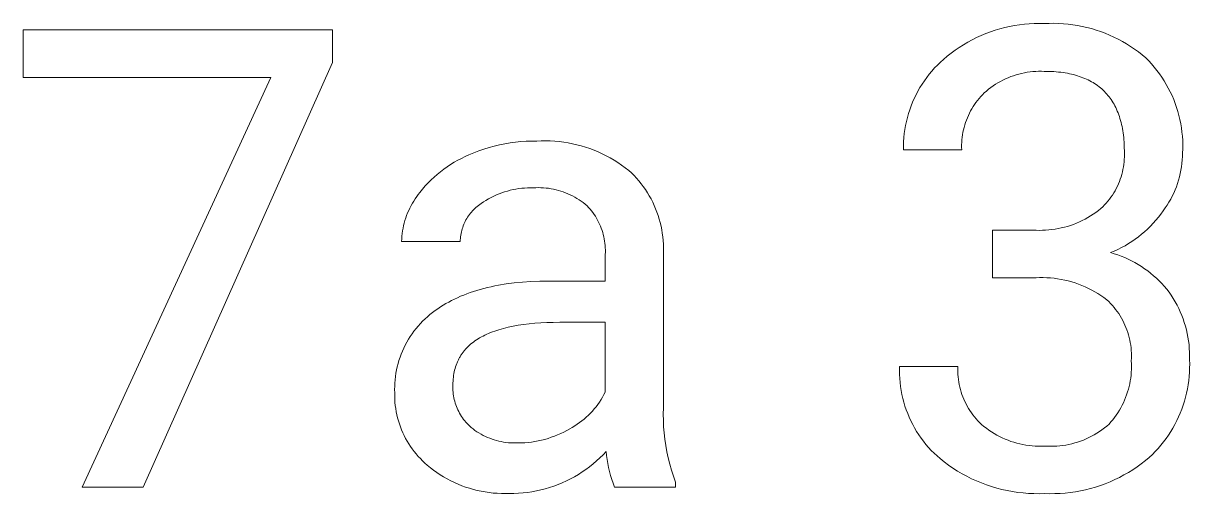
# Model space of a CAD drawing. Header units: millimetres. Extents: x 1434 to 4837, y 1889 to 4267.
# Drawn here: x 3993.9 to 4076, y 2157.9 to 2191.1 of the extents above; entities that cross this region are included whole.
import ezdxf

# ---------------------------------------------------------------- set-up
doc = ezdxf.new("R2010")
doc.units = ezdxf.units.MM
doc.header["$MEASUREMENT"] = 0
doc.layers.add('Domyślny', color=7, linetype='Continuous', true_color=0x000000)

msp = doc.modelspace()

# ---------------------------------------------------------------- linework, layer by layer
at = {"layer": 'Domyślny', "color": 18, "lineweight": 15, "true_color": 0x000000}
for p, q in [((4063.358, 2190.86), (4063.703, 2190.925)), ((4063.703, 2190.925), (4064.05, 2190.978)), ((4064.05, 2190.978), (4064.399, 2191.019)), ((4064.399, 2191.019), (4064.749, 2191.048)), ((4064.749, 2191.048), (4065.099, 2191.065)), ((4065.099, 2191.065), (4065.45, 2191.069)), ((4065.45, 2191.069), (4065.801, 2191.062)), ((4065.801, 2191.062), (4066.138, 2191.077)), ((4066.138, 2191.077), (4066.474, 2191.08)), ((4066.474, 2191.08), (4066.81, 2191.072)), ((4066.81, 2191.072), (4067.146, 2191.053)), ((4067.146, 2191.053), (4067.481, 2191.023)), ((4067.481, 2191.023), (4067.815, 2190.981)), ((4067.815, 2190.981), (4068.147, 2190.929)), ((4068.147, 2190.929), (4068.478, 2190.865)), ((3993.896, 2187.253), (3993.896, 2190.619)), ((3993.896, 2190.619), (4015.675, 2190.619)), ((4015.675, 2190.619), (4015.675, 2188.318)), ((4060.719, 2189.921), (4061.033, 2190.078)), ((4061.033, 2190.078), (4061.353, 2190.224)), ((4061.353, 2190.224), (4061.677, 2190.359)), ((4061.677, 2190.359), (4062.006, 2190.482)), ((4062.006, 2190.482), (4062.339, 2190.594)), ((4062.339, 2190.594), (4062.675, 2190.694)), ((4062.675, 2190.694), (4063.015, 2190.783)), ((4063.015, 2190.783), (4063.358, 2190.86)), ((4068.478, 2190.865), (4068.806, 2190.79)), ((4068.806, 2190.79), (4069.131, 2190.704)), ((4069.131, 2190.704), (4069.453, 2190.607)), ((4069.453, 2190.607), (4069.772, 2190.5)), ((4069.772, 2190.5), (4070.087, 2190.381)), ((4070.087, 2190.381), (4070.397, 2190.253)), ((4070.397, 2190.253), (4070.704, 2190.113)), ((4070.704, 2190.113), (4071.005, 2189.964)), ((4059.522, 2189.189), (4059.811, 2189.387)), ((4059.811, 2189.387), (4060.108, 2189.576)), ((4060.108, 2189.576), (4060.41, 2189.754)), ((4060.41, 2189.754), (4060.719, 2189.921)), ((4071.005, 2189.964), (4071.301, 2189.805)), ((4071.301, 2189.805), (4071.592, 2189.635)), ((4071.592, 2189.635), (4071.877, 2189.456)), ((4071.877, 2189.456), (4072.156, 2189.268)), ((4072.156, 2189.268), (4072.428, 2189.07)), ((4058.484, 2188.342), (4058.697, 2188.535)), ((4058.697, 2188.535), (4058.964, 2188.762)), ((4058.964, 2188.762), (4059.239, 2188.98)), ((4059.239, 2188.98), (4059.522, 2189.189)), ((4072.428, 2189.07), (4072.693, 2188.864)), ((4072.693, 2188.864), (4072.952, 2188.648)), ((4072.952, 2188.648), (4073.159, 2188.436)), ((4073.159, 2188.436), (4073.36, 2188.218)), ((4015.675, 2188.318), (4002.326, 2158.392)), ((4057.704, 2187.498), (4057.887, 2187.719)), ((4057.887, 2187.719), (4058.079, 2187.934)), ((4058.079, 2187.934), (4058.278, 2188.141)), ((4058.278, 2188.141), (4058.484, 2188.342)), ((4064.406, 2187.597), (4064.209, 2187.555)), ((4064.603, 2187.631), (4064.406, 2187.597)), ((4064.801, 2187.659), (4064.603, 2187.631)), ((4065.001, 2187.68), (4064.801, 2187.659)), ((4065.201, 2187.695), (4065.001, 2187.68)), ((4065.401, 2187.702), (4065.201, 2187.695)), ((4065.601, 2187.703), (4065.401, 2187.702)), ((4065.801, 2187.696), (4065.601, 2187.703)), ((4066.149, 2187.691), (4065.801, 2187.696)), ((4066.485, 2187.674), (4066.149, 2187.691)), ((4066.649, 2187.662), (4066.485, 2187.674)), ((4066.81, 2187.647), (4066.649, 2187.662)), ((4066.968, 2187.629), (4066.81, 2187.647)), ((4067.124, 2187.608), (4066.968, 2187.629)), ((4067.277, 2187.585), (4067.124, 2187.608)), ((4073.36, 2188.218), (4073.552, 2187.993)), ((4073.552, 2187.993), (4073.738, 2187.761)), ((4073.738, 2187.761), (4073.915, 2187.523)), ((4011.335, 2187.253), (3993.896, 2187.253)), ((3998.032, 2158.392), (4011.335, 2187.253)), ((4057.048, 2186.555), (4057.199, 2186.799)), ((4057.199, 2186.799), (4057.359, 2187.038)), ((4057.359, 2187.038), (4057.527, 2187.271)), ((4057.527, 2187.271), (4057.704, 2187.498)), ((4062.37, 2186.786), (4062.203, 2186.675)), ((4062.541, 2186.891), (4062.37, 2186.786)), ((4062.715, 2186.989), (4062.541, 2186.891)), ((4062.892, 2187.082), (4062.715, 2186.989)), ((4063.073, 2187.169), (4062.892, 2187.082)), ((4063.257, 2187.25), (4063.073, 2187.169)), ((4063.443, 2187.324), (4063.257, 2187.25)), ((4063.631, 2187.391), (4063.443, 2187.324)), ((4063.822, 2187.453), (4063.631, 2187.391)), ((4064.015, 2187.507), (4063.822, 2187.453)), ((4064.209, 2187.555), (4064.015, 2187.507)), ((4067.427, 2187.558), (4067.277, 2187.585)), ((4067.575, 2187.529), (4067.427, 2187.558)), ((4067.719, 2187.498), (4067.575, 2187.529)), ((4067.861, 2187.463), (4067.719, 2187.498)), ((4068, 2187.426), (4067.861, 2187.463)), ((4068.137, 2187.386), (4068, 2187.426)), ((4068.27, 2187.343), (4068.137, 2187.386)), ((4068.401, 2187.298), (4068.27, 2187.343)), ((4068.529, 2187.249), (4068.401, 2187.298)), ((4068.655, 2187.198), (4068.529, 2187.249)), ((4068.777, 2187.144), (4068.655, 2187.198)), ((4068.897, 2187.088), (4068.777, 2187.144)), ((4069.014, 2187.028), (4068.897, 2187.088)), ((4069.129, 2186.966), (4069.014, 2187.028)), ((4069.24, 2186.901), (4069.129, 2186.966)), ((4069.349, 2186.834), (4069.24, 2186.901)), ((4069.455, 2186.763), (4069.349, 2186.834)), ((4073.915, 2187.523), (4074.084, 2187.28)), ((4074.084, 2187.28), (4074.244, 2187.03)), ((4074.244, 2187.03), (4074.396, 2186.776)), ((4074.396, 2186.776), (4074.54, 2186.516)), ((4056.646, 2185.792), (4056.771, 2186.051)), ((4056.771, 2186.051), (4056.905, 2186.305)), ((4056.905, 2186.305), (4057.048, 2186.555)), ((4061.449, 2186.052), (4061.328, 2185.921)), ((4061.575, 2186.178), (4061.449, 2186.052)), ((4061.725, 2186.31), (4061.575, 2186.178)), ((4061.88, 2186.437), (4061.725, 2186.31)), ((4062.039, 2186.559), (4061.88, 2186.437)), ((4062.203, 2186.675), (4062.039, 2186.559)), ((4069.559, 2186.69), (4069.455, 2186.763)), ((4069.659, 2186.614), (4069.559, 2186.69)), ((4069.757, 2186.535), (4069.659, 2186.614)), ((4069.852, 2186.454), (4069.757, 2186.535)), ((4069.944, 2186.37), (4069.852, 2186.454)), ((4070.034, 2186.283), (4069.944, 2186.37)), ((4070.121, 2186.193), (4070.034, 2186.283)), ((4070.205, 2186.1), (4070.121, 2186.193)), ((4070.286, 2186.005), (4070.205, 2186.1)), ((4070.364, 2185.907), (4070.286, 2186.005)), ((4074.54, 2186.516), (4074.674, 2186.252)), ((4074.674, 2186.252), (4074.8, 2185.983)), ((4074.8, 2185.983), (4074.916, 2185.711)), ((4056.326, 2184.992), (4056.423, 2185.263)), ((4056.423, 2185.263), (4056.53, 2185.53)), ((4056.53, 2185.53), (4056.646, 2185.792)), ((4060.793, 2185.213), (4060.701, 2185.061)), ((4060.891, 2185.362), (4060.793, 2185.213)), ((4060.993, 2185.507), (4060.891, 2185.362)), ((4061.1, 2185.649), (4060.993, 2185.507)), ((4061.212, 2185.787), (4061.1, 2185.649)), ((4061.328, 2185.921), (4061.212, 2185.787)), ((4070.44, 2185.806), (4070.364, 2185.907)), ((4070.513, 2185.702), (4070.44, 2185.806)), ((4070.584, 2185.596), (4070.513, 2185.702)), ((4070.651, 2185.486), (4070.584, 2185.596)), ((4070.716, 2185.374), (4070.651, 2185.486)), ((4070.778, 2185.26), (4070.716, 2185.374)), ((4070.837, 2185.142), (4070.778, 2185.26)), ((4070.894, 2185.022), (4070.837, 2185.142)), ((4074.916, 2185.711), (4075.023, 2185.434)), ((4075.023, 2185.434), (4075.12, 2185.154)), ((4075.12, 2185.154), (4075.208, 2184.871)), ((4056.091, 2184.163), (4056.159, 2184.442)), ((4056.159, 2184.442), (4056.238, 2184.719)), ((4056.238, 2184.719), (4056.326, 2184.992)), ((4060.385, 2184.425), (4060.319, 2184.259)), ((4060.456, 2184.588), (4060.385, 2184.425)), ((4060.532, 2184.748), (4060.456, 2184.588)), ((4060.614, 2184.906), (4060.532, 2184.748)), ((4060.701, 2185.061), (4060.614, 2184.906)), ((4070.947, 2184.898), (4070.894, 2185.022)), ((4070.998, 2184.773), (4070.947, 2184.898)), ((4071.046, 2184.644), (4070.998, 2184.773)), ((4071.092, 2184.512), (4071.046, 2184.644)), ((4071.135, 2184.378), (4071.092, 2184.512)), ((4071.175, 2184.241), (4071.135, 2184.378)), ((4075.208, 2184.871), (4075.287, 2184.585)), ((4075.287, 2184.585), (4075.355, 2184.297)), ((4055.943, 2183.314), (4055.983, 2183.599)), ((4055.983, 2183.599), (4056.032, 2183.882)), ((4056.032, 2183.882), (4056.091, 2184.163)), ((4060.115, 2183.579), (4060.078, 2183.405)), ((4060.157, 2183.751), (4060.115, 2183.579)), ((4060.205, 2183.923), (4060.157, 2183.751)), ((4060.26, 2184.092), (4060.205, 2183.923)), ((4060.319, 2184.259), (4060.26, 2184.092)), ((4071.212, 2184.101), (4071.175, 2184.241)), ((4071.246, 2183.959), (4071.212, 2184.101)), ((4071.278, 2183.813), (4071.246, 2183.959)), ((4071.307, 2183.665), (4071.278, 2183.813)), ((4071.333, 2183.514), (4071.307, 2183.665)), ((4071.356, 2183.36), (4071.333, 2183.514)), ((4075.355, 2184.297), (4075.414, 2184.006)), ((4075.414, 2184.006), (4075.463, 2183.714)), ((4075.463, 2183.714), (4075.502, 2183.42)), ((4028.175, 2182.652), (4028.55, 2182.703)), ((4028.55, 2182.703), (4028.926, 2182.743)), ((4028.926, 2182.743), (4029.303, 2182.769)), ((4029.303, 2182.769), (4029.681, 2182.784)), ((4029.681, 2182.784), (4030.059, 2182.786)), ((4030.059, 2182.786), (4030.375, 2182.8)), ((4030.375, 2182.8), (4030.692, 2182.803)), ((4030.692, 2182.803), (4031.008, 2182.795)), ((4031.008, 2182.795), (4031.324, 2182.777)), ((4031.324, 2182.777), (4031.639, 2182.748)), ((4031.639, 2182.748), (4031.953, 2182.709)), ((4031.953, 2182.709), (4032.266, 2182.659)), ((4032.266, 2182.659), (4032.577, 2182.599)), ((4055.886, 2182.454), (4055.895, 2182.741)), ((4055.895, 2182.741), (4055.914, 2183.028)), ((4055.914, 2183.028), (4055.943, 2183.314)), ((4059.991, 2182.7), (4059.984, 2182.522)), ((4060.004, 2182.877), (4059.991, 2182.7)), ((4060.023, 2183.054), (4060.004, 2182.877)), ((4060.047, 2183.23), (4060.023, 2183.054)), ((4060.078, 2183.405), (4060.047, 2183.23)), ((4071.377, 2183.204), (4071.356, 2183.36)), ((4071.395, 2183.045), (4071.377, 2183.204)), ((4071.41, 2182.883), (4071.395, 2183.045)), ((4071.423, 2182.718), (4071.41, 2182.883)), ((4071.439, 2182.38), (4071.423, 2182.718)), ((4075.502, 2183.42), (4075.531, 2183.125)), ((4075.531, 2183.125), (4075.55, 2182.829)), ((4075.55, 2182.829), (4075.559, 2182.533)), ((4025.277, 2181.812), (4025.626, 2181.958)), ((4025.626, 2181.958), (4025.98, 2182.092)), ((4025.98, 2182.092), (4026.337, 2182.215)), ((4026.337, 2182.215), (4026.699, 2182.326)), ((4026.699, 2182.326), (4027.064, 2182.426)), ((4027.064, 2182.426), (4027.432, 2182.513)), ((4027.432, 2182.513), (4027.802, 2182.589)), ((4027.802, 2182.589), (4028.175, 2182.652)), ((4032.577, 2182.599), (4032.885, 2182.528)), ((4032.885, 2182.528), (4033.191, 2182.447)), ((4033.191, 2182.447), (4033.494, 2182.355)), ((4033.494, 2182.355), (4033.794, 2182.254)), ((4033.794, 2182.254), (4034.09, 2182.142)), ((4034.09, 2182.142), (4034.382, 2182.021)), ((4034.382, 2182.021), (4034.67, 2181.89)), ((4034.67, 2181.89), (4034.954, 2181.749)), ((4055.886, 2182.166), (4055.886, 2182.454)), ((4059.988, 2182.166), (4055.886, 2182.166)), ((4059.984, 2182.522), (4059.983, 2182.344)), ((4059.983, 2182.344), (4059.988, 2182.166)), ((4071.445, 2182.03), (4071.439, 2182.38)), ((4071.449, 2181.852), (4071.445, 2182.03)), ((4071.448, 2181.673), (4071.449, 2181.852)), ((4075.547, 2181.94), (4075.54, 2181.698)), ((4075.558, 2182.236), (4075.547, 2181.94)), ((4075.559, 2182.533), (4075.558, 2182.236)), ((4023.739, 2180.972), (4023.983, 2181.134)), ((4023.983, 2181.134), (4024.232, 2181.287)), ((4024.232, 2181.287), (4024.487, 2181.432)), ((4024.487, 2181.432), (4024.746, 2181.567)), ((4024.746, 2181.567), (4025.01, 2181.694)), ((4025.01, 2181.694), (4025.277, 2181.812)), ((4034.954, 2181.749), (4035.232, 2181.599)), ((4035.232, 2181.599), (4035.506, 2181.439)), ((4035.506, 2181.439), (4035.774, 2181.271)), ((4035.774, 2181.271), (4036.036, 2181.093)), ((4036.036, 2181.093), (4036.291, 2180.907)), ((4071.379, 2180.962), (4071.406, 2181.139)), ((4071.406, 2181.139), (4071.426, 2181.316)), ((4071.426, 2181.316), (4071.44, 2181.494)), ((4071.44, 2181.494), (4071.448, 2181.673)), ((4075.501, 2181.215), (4075.47, 2180.975)), ((4075.525, 2181.456), (4075.501, 2181.215)), ((4075.54, 2181.698), (4075.525, 2181.456)), ((4022.611, 2180.044), (4022.823, 2180.245)), ((4022.823, 2180.245), (4023.043, 2180.439)), ((4023.043, 2180.439), (4023.269, 2180.624)), ((4023.269, 2180.624), (4023.501, 2180.802)), ((4023.501, 2180.802), (4023.739, 2180.972)), ((4036.291, 2180.907), (4036.541, 2180.713)), ((4036.541, 2180.713), (4036.727, 2180.537)), ((4036.727, 2180.537), (4036.908, 2180.356)), ((4036.908, 2180.356), (4037.082, 2180.169)), ((4071.156, 2180.098), (4071.213, 2180.267)), ((4071.213, 2180.267), (4071.263, 2180.439)), ((4071.263, 2180.439), (4071.308, 2180.612)), ((4071.308, 2180.612), (4071.347, 2180.786)), ((4071.347, 2180.786), (4071.379, 2180.962)), ((4075.325, 2180.263), (4075.26, 2180.03)), ((4075.381, 2180.499), (4075.325, 2180.263)), ((4075.429, 2180.736), (4075.381, 2180.499)), ((4075.47, 2180.975), (4075.429, 2180.736)), ((4021.833, 2179.171), (4022.016, 2179.4)), ((4022.016, 2179.4), (4022.207, 2179.621)), ((4022.207, 2179.621), (4022.405, 2179.836)), ((4022.405, 2179.836), (4022.611, 2180.044)), ((4028.59, 2179.402), (4028.388, 2179.363)), ((4028.794, 2179.434), (4028.59, 2179.402)), ((4028.998, 2179.459), (4028.794, 2179.434)), ((4029.204, 2179.477), (4028.998, 2179.459)), ((4029.409, 2179.488), (4029.204, 2179.477)), ((4029.615, 2179.492), (4029.409, 2179.488)), ((4029.821, 2179.489), (4029.615, 2179.492)), ((4029.999, 2179.499), (4029.821, 2179.489)), ((4030.177, 2179.503), (4029.999, 2179.499)), ((4030.356, 2179.5), (4030.177, 2179.503)), ((4030.534, 2179.492), (4030.356, 2179.5)), ((4030.711, 2179.477), (4030.534, 2179.492)), ((4030.888, 2179.457), (4030.711, 2179.477)), ((4031.064, 2179.43), (4030.888, 2179.457)), ((4031.239, 2179.397), (4031.064, 2179.43)), ((4031.413, 2179.358), (4031.239, 2179.397)), ((4037.082, 2180.169), (4037.249, 2179.975)), ((4037.249, 2179.975), (4037.41, 2179.776)), ((4037.41, 2179.776), (4037.563, 2179.572)), ((4037.563, 2179.572), (4037.71, 2179.362)), ((4070.786, 2179.285), (4070.871, 2179.442)), ((4070.871, 2179.442), (4070.951, 2179.602)), ((4070.951, 2179.602), (4071.025, 2179.765)), ((4071.025, 2179.765), (4071.093, 2179.93)), ((4071.093, 2179.93), (4071.156, 2180.098)), ((4075.106, 2179.57), (4075.018, 2179.345)), ((4075.187, 2179.799), (4075.106, 2179.57)), ((4075.26, 2180.03), (4075.187, 2179.799)), ((4021.295, 2178.398), (4021.392, 2178.56)), ((4021.392, 2178.56), (4021.495, 2178.718)), ((4021.495, 2178.718), (4021.602, 2178.873)), ((4021.602, 2178.873), (4021.715, 2179.024)), ((4021.715, 2179.024), (4021.833, 2179.171)), ((4026.482, 2178.605), (4026.309, 2178.495)), ((4026.66, 2178.71), (4026.482, 2178.605)), ((4026.841, 2178.808), (4026.66, 2178.71)), ((4027.025, 2178.901), (4026.841, 2178.808)), ((4027.213, 2178.986), (4027.025, 2178.901)), ((4027.403, 2179.066), (4027.213, 2178.986)), ((4027.595, 2179.139), (4027.403, 2179.066)), ((4027.791, 2179.205), (4027.595, 2179.139)), ((4027.988, 2179.264), (4027.791, 2179.205)), ((4028.187, 2179.317), (4027.988, 2179.264)), ((4028.388, 2179.363), (4028.187, 2179.317)), ((4031.586, 2179.313), (4031.413, 2179.358)), ((4031.757, 2179.262), (4031.586, 2179.313)), ((4031.926, 2179.206), (4031.757, 2179.262)), ((4032.092, 2179.143), (4031.926, 2179.206)), ((4032.257, 2179.075), (4032.092, 2179.143)), ((4032.419, 2179.001), (4032.257, 2179.075)), ((4032.579, 2178.922), (4032.419, 2179.001)), ((4032.736, 2178.837), (4032.579, 2178.922)), ((4032.889, 2178.747), (4032.736, 2178.837)), ((4033.04, 2178.651), (4032.889, 2178.747)), ((4033.187, 2178.551), (4033.04, 2178.651)), ((4037.71, 2179.362), (4037.849, 2179.148)), ((4037.849, 2179.148), (4037.981, 2178.929)), ((4037.981, 2178.929), (4038.105, 2178.705)), ((4038.105, 2178.705), (4038.222, 2178.477)), ((4070.281, 2178.549), (4070.392, 2178.689)), ((4070.392, 2178.689), (4070.499, 2178.833)), ((4070.499, 2178.833), (4070.6, 2178.98)), ((4070.6, 2178.98), (4070.696, 2179.131)), ((4070.696, 2179.131), (4070.786, 2179.285)), ((4074.706, 2178.689), (4074.587, 2178.478)), ((4074.817, 2178.904), (4074.706, 2178.689)), ((4074.921, 2179.123), (4074.817, 2178.904)), ((4075.018, 2179.345), (4074.921, 2179.123)), ((4020.963, 2177.722), (4021.037, 2177.895)), ((4021.037, 2177.895), (4021.118, 2178.066)), ((4021.118, 2178.066), (4021.204, 2178.234)), ((4021.204, 2178.234), (4021.295, 2178.398)), ((4025.459, 2177.781), (4025.386, 2177.694)), ((4025.534, 2177.866), (4025.459, 2177.781)), ((4025.613, 2177.948), (4025.534, 2177.866)), ((4025.694, 2178.027), (4025.613, 2177.948)), ((4025.778, 2178.103), (4025.694, 2178.027)), ((4025.864, 2178.177), (4025.778, 2178.103)), ((4025.953, 2178.247), (4025.864, 2178.177)), ((4026.045, 2178.314), (4025.953, 2178.247)), ((4026.139, 2178.378), (4026.045, 2178.314)), ((4026.309, 2178.495), (4026.139, 2178.378)), ((4033.33, 2178.445), (4033.187, 2178.551)), ((4033.47, 2178.335), (4033.33, 2178.445)), ((4033.606, 2178.22), (4033.47, 2178.335)), ((4033.713, 2178.105), (4033.606, 2178.22)), ((4033.816, 2177.987), (4033.713, 2178.105)), ((4033.914, 2177.865), (4033.816, 2177.987)), ((4034.009, 2177.741), (4033.914, 2177.865)), ((4034.099, 2177.613), (4034.009, 2177.741)), ((4038.222, 2178.477), (4038.33, 2178.246)), ((4038.33, 2178.246), (4038.431, 2178.011)), ((4038.431, 2178.011), (4038.523, 2177.772)), ((4038.523, 2177.772), (4038.607, 2177.531)), ((4069.252, 2177.629), (4069.436, 2177.757)), ((4069.436, 2177.757), (4069.615, 2177.891)), ((4069.615, 2177.891), (4069.79, 2178.03)), ((4069.79, 2178.03), (4069.92, 2178.154)), ((4069.92, 2178.154), (4070.045, 2178.281)), ((4070.045, 2178.281), (4070.165, 2178.413)), ((4070.165, 2178.413), (4070.281, 2178.549)), ((4074.187, 2177.872), (4074.021, 2177.642)), ((4074.327, 2178.069), (4074.187, 2177.872)), ((4074.46, 2178.271), (4074.327, 2178.069)), ((4074.587, 2178.478), (4074.46, 2178.271)), ((4020.679, 2176.825), (4020.724, 2177.008)), ((4020.724, 2177.008), (4020.774, 2177.189)), ((4020.774, 2177.189), (4020.831, 2177.369)), ((4020.831, 2177.369), (4020.894, 2177.547)), ((4020.894, 2177.547), (4020.963, 2177.722)), ((4024.922, 2176.918), (4024.88, 2176.812)), ((4024.968, 2177.021), (4024.922, 2176.918)), ((4025.018, 2177.123), (4024.968, 2177.021)), ((4025.071, 2177.224), (4025.018, 2177.123)), ((4025.127, 2177.322), (4025.071, 2177.224)), ((4025.187, 2177.418), (4025.127, 2177.322)), ((4025.25, 2177.513), (4025.187, 2177.418)), ((4025.316, 2177.605), (4025.25, 2177.513)), ((4025.386, 2177.694), (4025.316, 2177.605)), ((4034.185, 2177.482), (4034.099, 2177.613)), ((4034.266, 2177.348), (4034.185, 2177.482)), ((4034.343, 2177.211), (4034.266, 2177.348)), ((4034.415, 2177.072), (4034.343, 2177.211)), ((4034.482, 2176.931), (4034.415, 2177.072)), ((4034.544, 2176.787), (4034.482, 2176.931)), ((4038.607, 2177.531), (4038.683, 2177.286)), ((4038.683, 2177.286), (4038.75, 2177.04)), ((4038.75, 2177.04), (4038.809, 2176.791)), ((4067.649, 2176.841), (4067.86, 2176.916)), ((4067.86, 2176.916), (4068.069, 2176.998)), ((4068.069, 2176.998), (4068.274, 2177.086)), ((4068.274, 2177.086), (4068.477, 2177.182)), ((4068.477, 2177.182), (4068.676, 2177.284)), ((4068.676, 2177.284), (4068.872, 2177.392)), ((4068.872, 2177.392), (4069.064, 2177.508)), ((4069.064, 2177.508), (4069.252, 2177.629)), ((4073.478, 2176.99), (4073.283, 2176.786)), ((4073.667, 2177.201), (4073.478, 2176.99)), ((4073.848, 2177.419), (4073.667, 2177.201)), ((4074.021, 2177.642), (4073.848, 2177.419)), ((4020.562, 2176.08), (4020.582, 2176.268)), ((4020.582, 2176.268), (4020.608, 2176.454)), ((4020.608, 2176.454), (4020.64, 2176.64)), ((4020.64, 2176.64), (4020.679, 2176.825)), ((4024.705, 2176.156), (4024.689, 2176.043)), ((4024.725, 2176.267), (4024.705, 2176.156)), ((4024.748, 2176.378), (4024.725, 2176.267)), ((4024.775, 2176.489), (4024.748, 2176.378)), ((4024.806, 2176.598), (4024.775, 2176.489)), ((4024.841, 2176.706), (4024.806, 2176.598)), ((4024.88, 2176.812), (4024.841, 2176.706)), ((4034.602, 2176.641), (4034.544, 2176.787)), ((4034.654, 2176.494), (4034.602, 2176.641)), ((4034.701, 2176.345), (4034.654, 2176.494)), ((4034.743, 2176.194), (4034.701, 2176.345)), ((4034.78, 2176.042), (4034.743, 2176.194)), ((4038.809, 2176.791), (4038.859, 2176.54)), ((4038.859, 2176.54), (4038.901, 2176.288)), ((4038.901, 2176.288), (4038.934, 2176.034)), ((4062.153, 2176.501), (4065.224, 2176.501)), ((4062.153, 2173.158), (4062.153, 2176.501)), ((4065.224, 2176.501), (4065.447, 2176.494)), ((4065.447, 2176.494), (4065.671, 2176.496)), ((4065.671, 2176.496), (4065.895, 2176.505)), ((4065.895, 2176.505), (4066.118, 2176.521)), ((4066.118, 2176.521), (4066.341, 2176.545)), ((4066.341, 2176.545), (4066.563, 2176.576)), ((4066.563, 2176.576), (4066.783, 2176.614)), ((4066.783, 2176.614), (4067.002, 2176.66)), ((4067.002, 2176.66), (4067.22, 2176.713)), ((4067.22, 2176.713), (4067.436, 2176.774)), ((4067.436, 2176.774), (4067.649, 2176.841)), ((4072.655, 2176.214), (4072.434, 2176.038)), ((4072.871, 2176.397), (4072.655, 2176.214)), ((4073.08, 2176.588), (4072.871, 2176.397)), ((4073.283, 2176.786), (4073.08, 2176.588)), ((4020.541, 2175.704), (4020.548, 2175.892)), ((4024.665, 2175.704), (4020.541, 2175.704)), ((4020.548, 2175.892), (4020.562, 2176.08)), ((4024.669, 2175.817), (4024.665, 2175.704)), ((4024.677, 2175.931), (4024.669, 2175.817)), ((4024.689, 2176.043), (4024.677, 2175.931)), ((4034.812, 2175.888), (4034.78, 2176.042)), ((4034.839, 2175.734), (4034.812, 2175.888)), ((4034.86, 2175.579), (4034.839, 2175.734)), ((4034.876, 2175.423), (4034.86, 2175.579)), ((4034.887, 2175.267), (4034.876, 2175.423)), ((4034.892, 2175.11), (4034.887, 2175.267)), ((4038.934, 2176.034), (4038.958, 2175.779)), ((4038.958, 2175.779), (4038.973, 2175.524)), ((4038.973, 2175.524), (4038.98, 2175.268)), ((4038.98, 2175.268), (4038.977, 2175.013)), ((4071.242, 2175.279), (4070.989, 2175.152)), ((4071.49, 2175.414), (4071.242, 2175.279)), ((4071.734, 2175.558), (4071.49, 2175.414)), ((4071.973, 2175.71), (4071.734, 2175.558)), ((4072.206, 2175.87), (4071.973, 2175.71)), ((4072.434, 2176.038), (4072.206, 2175.87)), ((4034.887, 2174.797), (4034.892, 2174.954)), ((4034.887, 2172.916), (4034.887, 2174.797)), ((4034.892, 2174.954), (4034.892, 2175.11)), ((4038.977, 2175.013), (4038.977, 2163.998)), ((4070.731, 2175.034), (4070.47, 2174.925)), ((4070.47, 2174.925), (4070.726, 2174.85)), ((4070.726, 2174.85), (4070.979, 2174.765)), ((4070.989, 2175.152), (4070.731, 2175.034)), ((4070.979, 2174.765), (4071.228, 2174.672)), ((4071.228, 2174.672), (4071.475, 2174.571)), ((4071.475, 2174.571), (4071.718, 2174.461)), ((4071.718, 2174.461), (4071.957, 2174.343)), ((4071.957, 2174.343), (4072.192, 2174.217)), ((4072.192, 2174.217), (4072.423, 2174.083)), ((4072.423, 2174.083), (4072.648, 2173.941)), ((4072.648, 2173.941), (4072.869, 2173.792)), ((4072.869, 2173.792), (4073.085, 2173.635)), ((4073.085, 2173.635), (4073.295, 2173.471)), ((4028.472, 2172.787), (4029.052, 2172.843)), ((4029.052, 2172.843), (4029.65, 2172.884)), ((4029.65, 2172.884), (4030.265, 2172.908)), ((4030.265, 2172.908), (4030.898, 2172.916)), ((4030.898, 2172.916), (4034.887, 2172.916)), ((4065.224, 2173.158), (4062.153, 2173.158)), ((4065.477, 2173.167), (4065.224, 2173.158)), ((4065.731, 2173.167), (4065.477, 2173.167)), ((4065.985, 2173.159), (4065.731, 2173.167)), ((4066.238, 2173.142), (4065.985, 2173.159)), ((4066.491, 2173.117), (4066.238, 2173.142)), ((4066.743, 2173.083), (4066.491, 2173.117)), ((4066.993, 2173.041), (4066.743, 2173.083)), ((4067.242, 2172.99), (4066.993, 2173.041)), ((4067.489, 2172.931), (4067.242, 2172.99)), ((4067.734, 2172.864), (4067.489, 2172.931)), ((4067.976, 2172.789), (4067.734, 2172.864)), ((4073.295, 2173.471), (4073.5, 2173.3)), ((4073.5, 2173.3), (4073.698, 2173.122)), ((4073.698, 2173.122), (4073.891, 2172.938)), ((4073.891, 2172.938), (4074.077, 2172.747)), ((4024.911, 2171.936), (4025.136, 2172.023)), ((4025.136, 2172.023), (4025.366, 2172.106)), ((4025.366, 2172.106), (4025.6, 2172.185)), ((4025.6, 2172.185), (4025.839, 2172.26)), ((4025.839, 2172.26), (4026.082, 2172.331)), ((4026.082, 2172.331), (4026.33, 2172.398)), ((4026.33, 2172.398), (4026.582, 2172.461)), ((4026.582, 2172.461), (4026.839, 2172.519)), ((4026.839, 2172.519), (4027.1, 2172.574)), ((4027.1, 2172.574), (4027.365, 2172.625)), ((4027.365, 2172.625), (4027.91, 2172.714)), ((4027.91, 2172.714), (4028.472, 2172.787)), ((4068.216, 2172.705), (4067.976, 2172.789)), ((4068.453, 2172.613), (4068.216, 2172.705)), ((4068.686, 2172.514), (4068.453, 2172.613)), ((4068.917, 2172.406), (4068.686, 2172.514)), ((4069.143, 2172.291), (4068.917, 2172.406)), ((4069.365, 2172.169), (4069.143, 2172.291)), ((4069.583, 2172.039), (4069.365, 2172.169)), ((4069.797, 2171.901), (4069.583, 2172.039)), ((4074.077, 2172.747), (4074.256, 2172.55)), ((4074.256, 2172.55), (4074.429, 2172.347)), ((4074.429, 2172.347), (4074.595, 2172.138)), ((4074.595, 2172.138), (4074.746, 2171.918)), ((4023.273, 2171.094), (4023.462, 2171.213)), ((4023.462, 2171.213), (4023.655, 2171.329)), ((4023.655, 2171.329), (4023.853, 2171.44)), ((4023.853, 2171.44), (4024.056, 2171.547)), ((4024.056, 2171.547), (4024.263, 2171.651)), ((4024.263, 2171.651), (4024.474, 2171.75)), ((4024.474, 2171.75), (4024.691, 2171.845)), ((4024.691, 2171.845), (4024.911, 2171.936)), ((4070.006, 2171.757), (4069.797, 2171.901)), ((4070.209, 2171.605), (4070.006, 2171.757)), ((4070.343, 2171.478), (4070.209, 2171.605)), ((4070.472, 2171.346), (4070.343, 2171.478)), ((4070.596, 2171.21), (4070.472, 2171.346)), ((4070.715, 2171.069), (4070.596, 2171.21)), ((4074.746, 2171.918), (4074.889, 2171.694)), ((4074.889, 2171.694), (4075.025, 2171.465)), ((4075.025, 2171.465), (4075.152, 2171.231)), ((4075.152, 2171.231), (4075.272, 2170.993)), ((4022.188, 2170.256), (4022.361, 2170.412)), ((4022.361, 2170.412), (4022.538, 2170.562)), ((4022.538, 2170.562), (4022.721, 2170.706)), ((4022.721, 2170.706), (4022.909, 2170.843)), ((4022.909, 2170.843), (4023.089, 2170.97)), ((4023.089, 2170.97), (4023.273, 2171.094)), ((4070.83, 2170.925), (4070.715, 2171.069)), ((4070.939, 2170.777), (4070.83, 2170.925)), ((4071.044, 2170.625), (4070.939, 2170.777)), ((4071.143, 2170.469), (4071.044, 2170.625)), ((4071.237, 2170.311), (4071.143, 2170.469)), ((4075.272, 2170.993), (4075.383, 2170.751)), ((4075.383, 2170.751), (4075.486, 2170.505)), ((4075.486, 2170.505), (4075.581, 2170.256)), ((4021.411, 2169.393), (4021.554, 2169.576)), ((4021.554, 2169.576), (4021.704, 2169.754)), ((4021.704, 2169.754), (4021.86, 2169.927)), ((4021.86, 2169.927), (4022.021, 2170.095)), ((4022.021, 2170.095), (4022.188, 2170.256)), ((4027.55, 2169.543), (4027.394, 2169.496)), ((4027.71, 2169.587), (4027.55, 2169.543)), ((4028.041, 2169.668), (4027.71, 2169.587)), ((4028.386, 2169.741), (4028.041, 2169.668)), ((4028.746, 2169.805), (4028.386, 2169.741)), ((4029.121, 2169.861), (4028.746, 2169.805)), ((4029.511, 2169.908), (4029.121, 2169.861)), ((4029.915, 2169.947), (4029.511, 2169.908)), ((4030.334, 2169.977), (4029.915, 2169.947)), ((4030.768, 2169.998), (4030.334, 2169.977)), ((4031.216, 2170.011), (4030.768, 2169.998)), ((4031.68, 2170.016), (4031.216, 2170.011)), ((4034.887, 2170.016), (4031.68, 2170.016)), ((4034.887, 2165.098), (4034.887, 2170.016)), ((4071.325, 2170.149), (4071.237, 2170.311)), ((4071.408, 2169.984), (4071.325, 2170.149)), ((4071.485, 2169.817), (4071.408, 2169.984)), ((4071.557, 2169.647), (4071.485, 2169.817)), ((4071.622, 2169.474), (4071.557, 2169.647)), ((4075.581, 2170.256), (4075.666, 2170.004)), ((4075.666, 2170.004), (4075.743, 2169.749)), ((4075.743, 2169.749), (4075.812, 2169.491)), ((4020.903, 2168.615), (4021.02, 2168.816)), ((4021.02, 2168.816), (4021.144, 2169.013)), ((4021.144, 2169.013), (4021.274, 2169.205)), ((4021.274, 2169.205), (4021.411, 2169.393)), ((4025.699, 2168.7), (4025.595, 2168.624)), ((4025.807, 2168.774), (4025.699, 2168.7)), ((4025.919, 2168.846), (4025.807, 2168.774)), ((4026.035, 2168.916), (4025.919, 2168.846)), ((4026.155, 2168.984), (4026.035, 2168.916)), ((4026.278, 2169.05), (4026.155, 2168.984)), ((4026.404, 2169.113), (4026.278, 2169.05)), ((4026.535, 2169.174), (4026.404, 2169.113)), ((4026.669, 2169.233), (4026.535, 2169.174)), ((4026.806, 2169.29), (4026.669, 2169.233)), ((4026.948, 2169.345), (4026.806, 2169.29)), ((4027.093, 2169.398), (4026.948, 2169.345)), ((4027.242, 2169.448), (4027.093, 2169.398)), ((4027.394, 2169.496), (4027.242, 2169.448)), ((4071.682, 2169.3), (4071.622, 2169.474)), ((4071.736, 2169.124), (4071.682, 2169.3)), ((4071.783, 2168.945), (4071.736, 2169.124)), ((4071.825, 2168.766), (4071.783, 2168.945)), ((4071.86, 2168.585), (4071.825, 2168.766)), ((4075.812, 2169.491), (4075.871, 2169.232)), ((4075.871, 2169.232), (4075.922, 2168.97)), ((4075.922, 2168.97), (4075.963, 2168.707)), ((4075.963, 2168.707), (4075.996, 2168.443)), ((4020.507, 2167.774), (4020.596, 2167.989)), ((4020.596, 2167.989), (4020.691, 2168.201)), ((4020.691, 2168.201), (4020.794, 2168.41)), ((4020.794, 2168.41), (4020.903, 2168.615)), ((4024.853, 2167.888), (4024.818, 2167.84)), ((4024.89, 2167.935), (4024.853, 2167.888)), ((4024.927, 2167.982), (4024.89, 2167.935)), ((4024.965, 2168.029), (4024.927, 2167.982)), ((4025.044, 2168.12), (4024.965, 2168.029)), ((4025.126, 2168.21), (4025.044, 2168.12)), ((4025.213, 2168.297), (4025.126, 2168.21)), ((4025.303, 2168.382), (4025.213, 2168.297)), ((4025.396, 2168.465), (4025.303, 2168.382)), ((4025.494, 2168.545), (4025.396, 2168.465)), ((4025.595, 2168.624), (4025.494, 2168.545)), ((4071.889, 2168.403), (4071.86, 2168.585)), ((4071.912, 2168.22), (4071.889, 2168.403)), ((4071.928, 2168.036), (4071.912, 2168.22)), ((4071.939, 2167.852), (4071.928, 2168.036)), ((4075.996, 2168.443), (4076.019, 2168.177)), ((4076.019, 2168.177), (4076.033, 2167.911)), ((4076.033, 2167.911), (4076.038, 2167.645)), ((4020.231, 2166.887), (4020.288, 2167.112)), ((4020.288, 2167.112), (4020.354, 2167.335)), ((4020.354, 2167.335), (4020.427, 2167.556)), ((4020.427, 2167.556), (4020.507, 2167.774)), ((4024.42, 2167.108), (4024.378, 2166.995)), ((4024.442, 2167.164), (4024.42, 2167.108)), ((4024.466, 2167.219), (4024.442, 2167.164)), ((4024.49, 2167.274), (4024.466, 2167.219)), ((4024.515, 2167.328), (4024.49, 2167.274)), ((4024.541, 2167.382), (4024.515, 2167.328)), ((4024.568, 2167.435), (4024.541, 2167.382)), ((4024.596, 2167.487), (4024.568, 2167.435)), ((4024.625, 2167.539), (4024.596, 2167.487)), ((4024.655, 2167.591), (4024.625, 2167.539)), ((4024.686, 2167.641), (4024.655, 2167.591)), ((4024.718, 2167.692), (4024.686, 2167.641)), ((4024.75, 2167.742), (4024.718, 2167.692)), ((4024.784, 2167.791), (4024.75, 2167.742)), ((4024.818, 2167.84), (4024.784, 2167.791)), ((4071.932, 2167.299), (4071.94, 2167.483)), ((4071.942, 2167.097), (4071.932, 2167.299)), ((4071.943, 2167.668), (4071.939, 2167.852)), ((4071.94, 2167.483), (4071.943, 2167.668)), ((4071.945, 2166.895), (4071.942, 2167.097)), ((4076.038, 2167.645), (4076.034, 2167.379)), ((4076.034, 2167.379), (4076.043, 2167.083)), ((4076.043, 2167.083), (4076.042, 2166.788)), ((4020.105, 2166.201), (4020.139, 2166.431)), ((4020.139, 2166.431), (4020.181, 2166.66)), ((4020.181, 2166.66), (4020.231, 2166.887)), ((4024.201, 2166.271), (4024.185, 2166.143)), ((4024.222, 2166.397), (4024.201, 2166.271)), ((4024.245, 2166.521), (4024.222, 2166.397)), ((4024.273, 2166.643), (4024.245, 2166.521)), ((4024.304, 2166.762), (4024.273, 2166.643)), ((4024.339, 2166.88), (4024.304, 2166.762)), ((4024.378, 2166.995), (4024.339, 2166.88)), ((4055.598, 2166.61), (4055.603, 2166.891)), ((4055.603, 2166.328), (4055.598, 2166.61)), ((4055.603, 2166.891), (4059.716, 2166.891)), ((4055.618, 2166.046), (4055.603, 2166.328)), ((4059.716, 2166.891), (4059.712, 2166.71)), ((4059.712, 2166.71), (4059.713, 2166.529)), ((4059.713, 2166.529), (4059.721, 2166.347)), ((4059.721, 2166.347), (4059.735, 2166.166)), ((4071.889, 2166.09), (4071.913, 2166.29)), ((4071.913, 2166.29), (4071.93, 2166.492)), ((4071.93, 2166.492), (4071.941, 2166.693)), ((4071.941, 2166.693), (4071.945, 2166.895)), ((4076.032, 2166.493), (4076.011, 2166.198)), ((4076.042, 2166.788), (4076.032, 2166.493)), ((4020.048, 2165.273), (4020.05, 2165.506)), ((4020.05, 2165.506), (4020.06, 2165.738)), ((4020.06, 2165.738), (4020.078, 2165.97)), ((4020.078, 2165.97), (4020.105, 2166.201)), ((4024.156, 2165.608), (4024.151, 2165.478)), ((4024.151, 2165.478), (4024.152, 2165.348)), ((4024.157, 2165.745), (4024.156, 2165.608)), ((4024.163, 2165.879), (4024.157, 2165.745)), ((4024.172, 2166.012), (4024.163, 2165.879)), ((4024.185, 2166.143), (4024.172, 2166.012)), ((4055.642, 2165.766), (4055.618, 2166.046)), ((4055.676, 2165.486), (4055.642, 2165.766)), ((4055.72, 2165.208), (4055.676, 2165.486)), ((4059.735, 2166.166), (4059.755, 2165.986)), ((4059.755, 2165.986), (4059.782, 2165.807)), ((4059.782, 2165.807), (4059.814, 2165.628)), ((4059.814, 2165.628), (4059.853, 2165.451)), ((4059.853, 2165.451), (4059.898, 2165.275)), ((4071.725, 2165.299), (4071.776, 2165.494)), ((4071.776, 2165.494), (4071.82, 2165.691)), ((4071.82, 2165.691), (4071.858, 2165.89)), ((4071.858, 2165.89), (4071.889, 2166.09)), ((4075.94, 2165.611), (4075.889, 2165.32)), ((4075.98, 2165.904), (4075.94, 2165.611)), ((4076.011, 2166.198), (4075.98, 2165.904)), ((4020.054, 2165.041), (4020.048, 2165.273)), ((4020.052, 2164.819), (4020.054, 2165.041)), ((4020.059, 2164.597), (4020.052, 2164.819)), ((4020.073, 2164.376), (4020.059, 2164.597)), ((4024.152, 2165.348), (4024.157, 2165.218)), ((4024.157, 2165.218), (4024.166, 2165.088)), ((4024.166, 2165.088), (4024.18, 2164.959)), ((4024.18, 2164.959), (4024.199, 2164.83)), ((4024.199, 2164.83), (4024.221, 2164.703)), ((4024.221, 2164.703), (4024.249, 2164.576)), ((4034.587, 2164.568), (4034.693, 2164.741)), ((4034.693, 2164.741), (4034.793, 2164.918)), ((4034.793, 2164.918), (4034.887, 2165.098)), ((4055.773, 2164.931), (4055.72, 2165.208)), ((4055.836, 2164.656), (4055.773, 2164.931)), ((4055.908, 2164.384), (4055.836, 2164.656)), ((4059.898, 2165.275), (4059.949, 2165.101)), ((4059.949, 2165.101), (4060.006, 2164.929)), ((4060.006, 2164.929), (4060.069, 2164.759)), ((4060.069, 2164.759), (4060.138, 2164.591)), ((4060.138, 2164.591), (4060.212, 2164.425)), ((4071.458, 2164.537), (4071.534, 2164.724)), ((4071.534, 2164.724), (4071.604, 2164.913)), ((4071.604, 2164.913), (4071.668, 2165.105)), ((4071.668, 2165.105), (4071.725, 2165.299)), ((4075.759, 2164.744), (4075.68, 2164.459)), ((4075.829, 2165.031), (4075.759, 2164.744)), ((4075.889, 2165.32), (4075.829, 2165.031)), ((4020.095, 2164.155), (4020.073, 2164.376)), ((4020.124, 2163.935), (4020.095, 2164.155)), ((4020.16, 2163.717), (4020.124, 2163.935)), ((4024.249, 2164.576), (4024.28, 2164.45)), ((4024.28, 2164.45), (4024.317, 2164.325)), ((4024.317, 2164.325), (4024.357, 2164.201)), ((4024.357, 2164.201), (4024.402, 2164.079)), ((4024.402, 2164.079), (4024.45, 2163.959)), ((4024.45, 2163.959), (4024.503, 2163.84)), ((4024.503, 2163.84), (4024.561, 2163.723)), ((4033.973, 2163.761), (4034.106, 2163.913)), ((4034.106, 2163.913), (4034.235, 2164.071)), ((4034.235, 2164.071), (4034.358, 2164.232)), ((4034.358, 2164.232), (4034.475, 2164.398)), ((4034.475, 2164.398), (4034.587, 2164.568)), ((4038.977, 2163.998), (4038.968, 2163.553)), ((4055.99, 2164.114), (4055.908, 2164.384)), ((4056.081, 2163.847), (4055.99, 2164.114)), ((4056.181, 2163.584), (4056.081, 2163.847)), ((4060.212, 2164.425), (4060.292, 2164.263)), ((4060.292, 2164.263), (4060.378, 2164.103)), ((4060.378, 2164.103), (4060.469, 2163.946)), ((4060.469, 2163.946), (4060.566, 2163.792)), ((4060.566, 2163.792), (4060.668, 2163.642)), ((4070.984, 2163.646), (4071.091, 2163.817)), ((4071.091, 2163.817), (4071.191, 2163.992)), ((4071.191, 2163.992), (4071.286, 2164.171)), ((4071.286, 2164.171), (4071.375, 2164.352)), ((4071.375, 2164.352), (4071.458, 2164.537)), ((4075.492, 2163.899), (4075.384, 2163.624)), ((4075.59, 2164.177), (4075.492, 2163.899)), ((4075.68, 2164.459), (4075.59, 2164.177)), ((4020.205, 2163.499), (4020.16, 2163.717)), ((4020.256, 2163.284), (4020.205, 2163.499)), ((4020.315, 2163.07), (4020.256, 2163.284)), ((4020.381, 2162.858), (4020.315, 2163.07)), ((4024.561, 2163.723), (4024.622, 2163.609)), ((4024.622, 2163.609), (4024.687, 2163.496)), ((4024.687, 2163.496), (4024.756, 2163.386)), ((4024.756, 2163.386), (4024.829, 2163.279)), ((4024.829, 2163.279), (4024.905, 2163.174)), ((4024.905, 2163.174), (4024.985, 2163.071)), ((4024.985, 2163.071), (4025.069, 2162.972)), ((4025.069, 2162.972), (4025.156, 2162.875)), ((4032.903, 2162.83), (4033.069, 2162.947)), ((4033.069, 2162.947), (4033.231, 2163.069)), ((4033.231, 2163.069), (4033.388, 2163.197)), ((4033.388, 2163.197), (4033.542, 2163.331)), ((4033.542, 2163.331), (4033.69, 2163.469)), ((4033.69, 2163.469), (4033.834, 2163.612)), ((4033.834, 2163.612), (4033.973, 2163.761)), ((4038.968, 2163.553), (4038.974, 2163.107)), ((4038.974, 2163.107), (4038.995, 2162.662)), ((4056.29, 2163.324), (4056.181, 2163.584)), ((4056.408, 2163.068), (4056.29, 2163.324)), ((4056.535, 2162.817), (4056.408, 2163.068)), ((4060.668, 2163.642), (4060.775, 2163.496)), ((4060.775, 2163.496), (4060.887, 2163.353)), ((4060.887, 2163.353), (4061.004, 2163.214)), ((4061.004, 2163.214), (4061.125, 2163.08)), ((4061.125, 2163.08), (4061.252, 2162.949)), ((4061.252, 2162.949), (4061.382, 2162.823)), ((4070.368, 2162.846), (4070.502, 2162.997)), ((4070.502, 2162.997), (4070.63, 2163.153)), ((4070.63, 2163.153), (4070.754, 2163.313)), ((4070.754, 2163.313), (4070.872, 2163.478)), ((4070.872, 2163.478), (4070.984, 2163.646)), ((4075.141, 2163.085), (4075.005, 2162.823)), ((4075.267, 2163.353), (4075.141, 2163.085)), ((4075.384, 2163.624), (4075.267, 2163.353)), ((4020.455, 2162.649), (4020.381, 2162.858)), ((4020.535, 2162.442), (4020.455, 2162.649)), ((4020.623, 2162.238), (4020.535, 2162.442)), ((4020.717, 2162.037), (4020.623, 2162.238)), ((4025.156, 2162.875), (4025.246, 2162.782)), ((4025.246, 2162.782), (4025.339, 2162.692)), ((4025.339, 2162.692), (4025.436, 2162.605)), ((4025.436, 2162.605), (4025.569, 2162.5)), ((4025.569, 2162.5), (4025.706, 2162.401)), ((4025.706, 2162.401), (4025.846, 2162.306)), ((4025.846, 2162.306), (4025.989, 2162.216)), ((4025.989, 2162.216), (4026.135, 2162.131)), ((4026.135, 2162.131), (4026.284, 2162.051)), ((4031.529, 2162.083), (4031.747, 2162.18)), ((4031.747, 2162.18), (4031.963, 2162.284)), ((4031.963, 2162.284), (4032.174, 2162.395)), ((4032.174, 2162.395), (4032.382, 2162.514)), ((4032.382, 2162.514), (4032.559, 2162.613)), ((4032.559, 2162.613), (4032.733, 2162.719)), ((4032.733, 2162.719), (4032.903, 2162.83)), ((4038.995, 2162.662), (4039.03, 2162.217)), ((4039.03, 2162.217), (4039.079, 2161.774)), ((4056.67, 2162.57), (4056.535, 2162.817)), ((4056.814, 2162.327), (4056.67, 2162.57)), ((4056.966, 2162.09), (4056.814, 2162.327)), ((4061.382, 2162.823), (4061.55, 2162.683)), ((4061.55, 2162.683), (4061.722, 2162.548)), ((4061.722, 2162.548), (4061.899, 2162.419)), ((4061.899, 2162.419), (4062.081, 2162.297)), ((4062.081, 2162.297), (4062.267, 2162.181)), ((4062.267, 2162.181), (4062.456, 2162.072)), ((4069.327, 2162.094), (4069.511, 2162.204)), ((4069.511, 2162.204), (4069.691, 2162.32)), ((4069.691, 2162.32), (4069.867, 2162.443)), ((4069.867, 2162.443), (4070.039, 2162.571)), ((4070.039, 2162.571), (4070.206, 2162.706)), ((4070.206, 2162.706), (4070.368, 2162.846)), ((4074.709, 2162.312), (4074.548, 2162.064)), ((4074.862, 2162.565), (4074.709, 2162.312)), ((4075.005, 2162.823), (4074.862, 2162.565)), ((4020.818, 2161.84), (4020.717, 2162.037)), ((4020.926, 2161.646), (4020.818, 2161.84)), ((4021.041, 2161.456), (4020.926, 2161.646)), ((4021.162, 2161.27), (4021.041, 2161.456)), ((4026.284, 2162.051), (4026.436, 2161.977)), ((4026.436, 2161.977), (4026.59, 2161.907)), ((4026.59, 2161.907), (4026.746, 2161.843)), ((4026.746, 2161.843), (4026.905, 2161.785)), ((4026.905, 2161.785), (4027.065, 2161.732)), ((4027.065, 2161.732), (4027.228, 2161.685)), ((4027.228, 2161.685), (4027.391, 2161.643)), ((4027.391, 2161.643), (4027.557, 2161.607)), ((4027.557, 2161.607), (4027.723, 2161.577)), ((4027.723, 2161.577), (4027.89, 2161.552)), ((4027.89, 2161.552), (4028.058, 2161.533)), ((4028.058, 2161.533), (4028.227, 2161.52)), ((4028.227, 2161.52), (4028.396, 2161.513)), ((4028.396, 2161.513), (4028.565, 2161.512)), ((4028.565, 2161.512), (4028.734, 2161.517)), ((4028.734, 2161.517), (4028.973, 2161.52)), ((4028.973, 2161.52), (4029.212, 2161.532)), ((4029.212, 2161.532), (4029.45, 2161.552)), ((4029.45, 2161.552), (4029.688, 2161.579)), ((4029.688, 2161.579), (4029.924, 2161.615)), ((4029.924, 2161.615), (4030.16, 2161.659)), ((4030.16, 2161.659), (4030.393, 2161.71)), ((4030.393, 2161.71), (4030.625, 2161.769)), ((4030.625, 2161.769), (4030.855, 2161.836)), ((4030.855, 2161.836), (4031.082, 2161.911)), ((4031.082, 2161.911), (4031.307, 2161.993)), ((4031.307, 2161.993), (4031.529, 2162.083)), ((4039.079, 2161.774), (4039.143, 2161.333)), ((4039.143, 2161.333), (4039.222, 2160.894)), ((4057.127, 2161.858), (4056.966, 2162.09)), ((4057.295, 2161.632), (4057.127, 2161.858)), ((4057.471, 2161.412), (4057.295, 2161.632)), ((4057.654, 2161.198), (4057.471, 2161.412)), ((4062.456, 2162.072), (4062.649, 2161.969)), ((4062.649, 2161.969), (4062.846, 2161.873)), ((4062.846, 2161.873), (4063.046, 2161.784)), ((4063.046, 2161.784), (4063.249, 2161.702)), ((4063.249, 2161.702), (4063.455, 2161.627)), ((4063.455, 2161.627), (4063.663, 2161.56)), ((4063.663, 2161.56), (4063.873, 2161.499)), ((4063.873, 2161.499), (4064.086, 2161.446)), ((4064.086, 2161.446), (4064.3, 2161.401)), ((4064.3, 2161.401), (4064.515, 2161.363)), ((4064.515, 2161.363), (4064.732, 2161.332)), ((4064.732, 2161.332), (4064.95, 2161.309)), ((4064.95, 2161.309), (4065.168, 2161.294)), ((4066.681, 2161.292), (4066.895, 2161.31)), ((4066.895, 2161.31), (4067.108, 2161.336)), ((4067.108, 2161.336), (4067.32, 2161.369)), ((4067.32, 2161.369), (4067.53, 2161.41)), ((4067.53, 2161.41), (4067.739, 2161.457)), ((4067.739, 2161.457), (4067.947, 2161.512)), ((4067.947, 2161.512), (4068.152, 2161.575)), ((4068.152, 2161.575), (4068.355, 2161.644)), ((4068.355, 2161.644), (4068.555, 2161.72)), ((4068.555, 2161.72), (4068.753, 2161.804)), ((4068.753, 2161.804), (4068.948, 2161.894)), ((4068.948, 2161.894), (4069.139, 2161.991)), ((4069.139, 2161.991), (4069.327, 2162.094)), ((4074.016, 2161.355), (4073.823, 2161.131)), ((4074.201, 2161.585), (4074.016, 2161.355)), ((4074.379, 2161.822), (4074.201, 2161.585)), ((4074.548, 2162.064), (4074.379, 2161.822)), ((4021.289, 2161.089), (4021.162, 2161.27)), ((4021.422, 2160.912), (4021.289, 2161.089)), ((4021.562, 2160.739), (4021.422, 2160.912)), ((4021.707, 2160.571), (4021.562, 2160.739)), ((4021.858, 2160.409), (4021.707, 2160.571)), ((4034.735, 2160.685), (4034.507, 2160.462)), ((4034.955, 2160.916), (4034.735, 2160.685)), ((4034.98, 2160.629), (4034.955, 2160.916)), ((4035.015, 2160.344), (4034.98, 2160.629)), ((4039.222, 2160.894), (4039.314, 2160.458)), ((4057.845, 2160.991), (4057.654, 2161.198)), ((4058.043, 2160.79), (4057.845, 2160.991)), ((4058.247, 2160.596), (4058.043, 2160.79)), ((4058.459, 2160.41), (4058.247, 2160.596)), ((4065.168, 2161.294), (4065.387, 2161.286)), ((4065.387, 2161.286), (4065.605, 2161.286)), ((4065.605, 2161.286), (4065.824, 2161.294)), ((4065.824, 2161.294), (4066.038, 2161.282)), ((4066.038, 2161.282), (4066.253, 2161.278)), ((4066.253, 2161.278), (4066.467, 2161.281)), ((4066.467, 2161.281), (4066.681, 2161.292)), ((4073.201, 2160.5), (4072.922, 2160.268)), ((4073.416, 2160.704), (4073.201, 2160.5)), ((4073.623, 2160.914), (4073.416, 2160.704)), ((4073.823, 2161.131), (4073.623, 2160.914)), ((4022.014, 2160.251), (4021.858, 2160.409)), ((4022.176, 2160.099), (4022.014, 2160.251)), ((4022.342, 2159.953), (4022.176, 2160.099)), ((4022.562, 2159.772), (4022.342, 2159.953)), ((4022.788, 2159.598), (4022.562, 2159.772)), ((4033.779, 2159.841), (4033.522, 2159.652)), ((4034.029, 2160.04), (4033.779, 2159.841)), ((4034.271, 2160.246), (4034.029, 2160.04)), ((4034.507, 2160.462), (4034.271, 2160.246)), ((4035.06, 2160.059), (4035.015, 2160.344)), ((4035.115, 2159.777), (4035.06, 2160.059)), ((4035.179, 2159.496), (4035.115, 2159.777)), ((4039.314, 2160.458), (4039.422, 2160.026)), ((4039.422, 2160.026), (4039.543, 2159.597)), ((4058.755, 2160.175), (4058.459, 2160.41)), ((4059.06, 2159.951), (4058.755, 2160.175)), ((4059.372, 2159.737), (4059.06, 2159.951)), ((4059.691, 2159.535), (4059.372, 2159.737)), ((4072.34, 2159.833), (4072.038, 2159.631)), ((4072.634, 2160.046), (4072.34, 2159.833)), ((4072.922, 2160.268), (4072.634, 2160.046)), ((4023.02, 2159.432), (4022.788, 2159.598)), ((4023.257, 2159.274), (4023.02, 2159.432)), ((4023.5, 2159.125), (4023.257, 2159.274)), ((4023.747, 2158.983), (4023.5, 2159.125)), ((4023.999, 2158.85), (4023.747, 2158.983)), ((4024.256, 2158.726), (4023.999, 2158.85)), ((4032.148, 2158.845), (4031.858, 2158.713)), ((4032.434, 2158.987), (4032.148, 2158.845)), ((4032.715, 2159.139), (4032.434, 2158.987)), ((4032.99, 2159.3), (4032.715, 2159.139)), ((4033.259, 2159.471), (4032.99, 2159.3)), ((4033.522, 2159.652), (4033.259, 2159.471)), ((4035.253, 2159.218), (4035.179, 2159.496)), ((4035.337, 2158.942), (4035.253, 2159.218)), ((4035.43, 2158.67), (4035.337, 2158.942)), ((4039.543, 2159.597), (4039.678, 2159.172)), ((4039.678, 2159.172), (4039.827, 2158.752)), ((4060.017, 2159.344), (4059.691, 2159.535)), ((4060.349, 2159.164), (4060.017, 2159.344)), ((4060.688, 2158.996), (4060.349, 2159.164)), ((4061.032, 2158.839), (4060.688, 2158.996)), ((4061.382, 2158.695), (4061.032, 2158.839)), ((4070.766, 2158.929), (4070.434, 2158.781)), ((4071.093, 2159.088), (4070.766, 2158.929)), ((4071.414, 2159.258), (4071.093, 2159.088)), ((4071.729, 2159.439), (4071.414, 2159.258)), ((4072.038, 2159.631), (4071.729, 2159.439)), ((4002.326, 2158.392), (3998.032, 2158.392)), ((4024.516, 2158.611), (4024.256, 2158.726)), ((4024.781, 2158.504), (4024.516, 2158.611)), ((4025.049, 2158.407), (4024.781, 2158.504)), ((4025.32, 2158.319), (4025.049, 2158.407)), ((4025.594, 2158.24), (4025.32, 2158.319)), ((4025.87, 2158.17), (4025.594, 2158.24)), ((4026.148, 2158.11), (4025.87, 2158.17)), ((4026.429, 2158.06), (4026.148, 2158.11)), ((4026.711, 2158.019), (4026.429, 2158.06)), ((4026.994, 2157.987), (4026.711, 2158.019)), ((4029.406, 2158.035), (4029.089, 2157.999)), ((4029.721, 2158.082), (4029.406, 2158.035)), ((4030.035, 2158.14), (4029.721, 2158.082)), ((4030.347, 2158.209), (4030.035, 2158.14)), ((4030.656, 2158.288), (4030.347, 2158.209)), ((4030.962, 2158.379), (4030.656, 2158.288)), ((4031.264, 2158.479), (4030.962, 2158.379)), ((4031.563, 2158.591), (4031.264, 2158.479)), ((4031.858, 2158.713), (4031.563, 2158.591)), ((4035.532, 2158.401), (4035.43, 2158.67)), ((4039.827, 2158.401), (4035.532, 2158.401)), ((4039.827, 2158.752), (4039.827, 2158.401)), ((4061.736, 2158.563), (4061.382, 2158.695)), ((4062.095, 2158.443), (4061.736, 2158.563)), ((4062.457, 2158.336), (4062.095, 2158.443)), ((4062.823, 2158.241), (4062.457, 2158.336)), ((4063.192, 2158.16), (4062.823, 2158.241)), ((4063.564, 2158.091), (4063.192, 2158.16)), ((4063.938, 2158.035), (4063.564, 2158.091)), ((4064.314, 2157.992), (4063.938, 2158.035)), ((4067.637, 2158.025), (4067.276, 2157.985)), ((4067.997, 2158.077), (4067.637, 2158.025)), ((4068.354, 2158.141), (4067.997, 2158.077)), ((4068.709, 2158.218), (4068.354, 2158.141)), ((4069.062, 2158.307), (4068.709, 2158.218)), ((4069.411, 2158.408), (4069.062, 2158.307)), ((4069.756, 2158.521), (4069.411, 2158.408)), ((4070.098, 2158.645), (4069.756, 2158.521)), ((4070.434, 2158.781), (4070.098, 2158.645)), ((4027.278, 2157.966), (4026.994, 2157.987)), ((4027.563, 2157.954), (4027.278, 2157.966)), ((4027.848, 2157.951), (4027.563, 2157.954)), ((4028.133, 2157.959), (4027.848, 2157.951)), ((4028.452, 2157.961), (4028.133, 2157.959)), ((4028.771, 2157.975), (4028.452, 2157.961)), ((4029.089, 2157.999), (4028.771, 2157.975)), ((4064.69, 2157.962), (4064.314, 2157.992)), ((4065.068, 2157.945), (4064.69, 2157.962)), ((4065.446, 2157.941), (4065.068, 2157.945)), ((4065.824, 2157.951), (4065.446, 2157.941)), ((4066.187, 2157.941), (4065.824, 2157.951)), ((4066.551, 2157.943), (4066.187, 2157.941)), ((4066.914, 2157.958), (4066.551, 2157.943)), ((4067.276, 2157.985), (4066.914, 2157.958))]:
    msp.add_line(p, q, dxfattribs=at)

doc.saveas('drawing.dxf')
